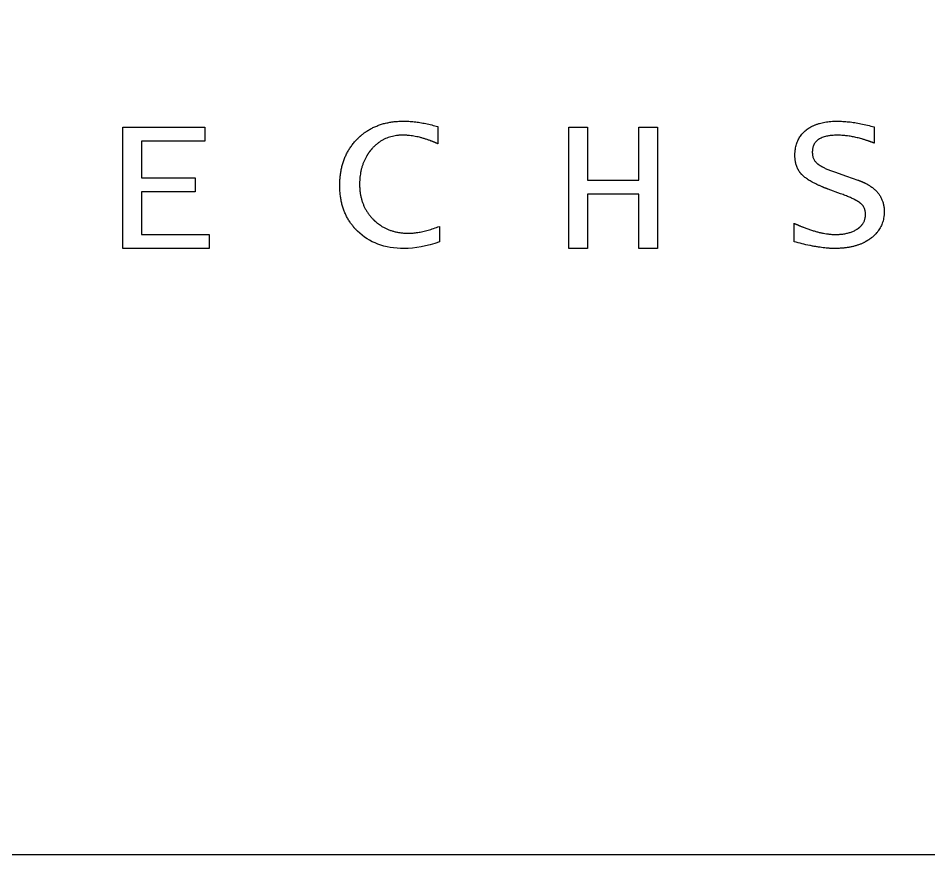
# Model space of a CAD drawing. Header units: millimetres. Extents: x -227 to 223, y -225 to 225.
# Drawn here: x -105.2 to 9.2, y -224.7 to -119.6 of the extents above; entities that cross this region are included whole.
import ezdxf

# ---------------------------------------------------------------- set-up
doc = ezdxf.new("R2010")
doc.units = ezdxf.units.MM
doc.layers.get('0').update_dxf_attribs({"linetype": 'CONTINUOUS'})

msp = doc.modelspace()

# ---------------------------------------------------------------- linework, layer by layer
for p, q in [((-52.47, -133.26), (-52.47, -135.42)), ((2.34, -133.3), (2.34, -135.33)), ((-2.63, -138.95), (-1.13, -139.48)), ((-1.13, -139.48), (0.29, -139.97)), ((-1.88, -141.68), (-3.45, -141.11)), ((-52.27, -145.79), (-52.27, -147.72)), ((-7.71, -147.72), (-7.71, -145.4))]:
    msp.add_line(p, q)
for points in [[(-227.33, 225.31), (222.67, 225.31), (222.67, -224.69), (-227.33, -224.69)], [(-92.05, -148.56), (-92.05, -133.31), (-81.75, -133.31), (-81.75, -135.07), (-89.71, -135.07), (-89.71, -139.69), (-82.96, -139.69), (-82.96, -141.45), (-89.71, -141.45), (-89.71, -146.8), (-81.2, -146.8), (-81.2, -148.56)], [(-36, -148.56), (-36, -133.31), (-33.66, -133.31), (-33.66, -139.98), (-27.21, -139.98), (-27.21, -133.31), (-24.85, -133.31), (-24.85, -148.56), (-27.21, -148.56), (-27.21, -141.74), (-33.66, -141.74), (-33.66, -148.56)]]:
    msp.add_lwpolyline(points, close=True)
for points, knots in [([(-62.57, -134.81), (-62.57, -134.81), (-62.57, -134.81), (-62.57, -134.81), (-62.57, -134.81), (-62.57, -134.81), (-62.57, -134.81), (-62.57, -134.81), (-62.57, -134.81), (-62.57, -134.8), (-62.57, -134.8), (-62.57, -134.8), (-62.57, -134.8), (-62.56, -134.8), (-62.56, -134.8), (-62.56, -134.79), (-62.56, -134.79), (-62.55, -134.78), (-62.55, -134.78), (-62.54, -134.77), (-62.53, -134.77), (-62.53, -134.76), (-62.52, -134.75), (-62.5, -134.74), (-62.49, -134.73), (-62.48, -134.71), (-62.46, -134.69), (-62.43, -134.67), (-62.41, -134.65), (-62.39, -134.62), (-62.36, -134.6), (-62.33, -134.57), (-62.29, -134.54), (-62.24, -134.49), (-62.2, -134.45), (-62.15, -134.41), (-62.08, -134.35), (-62, -134.28), (-61.9, -134.2), (-61.8, -134.12), (-61.7, -134.05), (-61.59, -133.97), (-61.49, -133.9), (-61.35, -133.81), (-61.17, -133.69), (-60.95, -133.56), (-60.73, -133.44), (-60.5, -133.33), (-60.26, -133.23), (-59.94, -133.1), (-59.53, -132.95), (-59.02, -132.81), (-58.49, -132.71), (-58.04, -132.64), (-57.57, -132.6), (-57.19, -132.58), (-56.78, -132.57), (-56.46, -132.58), (-56, -132.59), (-55.41, -132.64), (-54.7, -132.74), (-53.97, -132.87), (-53.22, -133.05), (-52.72, -133.19), (-52.47, -133.26)], [0, 0, 0, 0, 0.000013, 0.000026, 0.000051, 0.000102, 0.000153, 0.000204, 0.000307, 0.000409, 0.000613, 0.000818, 0.001022, 0.001227, 0.001636, 0.002044, 0.002453, 0.00327, 0.004087, 0.004904, 0.005721, 0.006537, 0.00817, 0.009801, 0.011432, 0.013062, 0.016319, 0.019573, 0.022825, 0.026073, 0.029318, 0.032561, 0.039037, 0.045503, 0.051959, 0.058405, 0.064841, 0.077688, 0.090503, 0.103291, 0.116055, 0.128799, 0.141528, 0.154245, 0.179659, 0.205074, 0.230523, 0.256038, 0.281649, 0.307389, 0.359371, 0.412231, 0.466197, 0.521486, 0.549692, 0.607334, 0.63682, 0.67069, 0.704978, 0.774907, 0.846819, 0.920903, 0.997328, 1.076251, 1.076251, 1.076251, 1.076251]), ([(-6.21, -133.7), (-6.21, -133.7), (-6.21, -133.7), (-6.21, -133.7), (-6.21, -133.7), (-6.21, -133.7), (-6.21, -133.7), (-6.21, -133.7), (-6.21, -133.7), (-6.21, -133.7), (-6.21, -133.7), (-6.21, -133.69), (-6.2, -133.69), (-6.2, -133.69), (-6.2, -133.69), (-6.19, -133.69), (-6.19, -133.68), (-6.18, -133.68), (-6.18, -133.67), (-6.17, -133.66), (-6.16, -133.66), (-6.15, -133.65), (-6.14, -133.64), (-6.12, -133.63), (-6.11, -133.62), (-6.09, -133.6), (-6.06, -133.59), (-6.03, -133.56), (-6, -133.54), (-5.97, -133.52), (-5.94, -133.5), (-5.9, -133.47), (-5.85, -133.44), (-5.78, -133.39), (-5.71, -133.36), (-5.65, -133.32), (-5.56, -133.27), (-5.44, -133.21), (-5.3, -133.14), (-5.15, -133.07), (-5, -133.01), (-4.85, -132.96), (-4.69, -132.9), (-4.47, -132.84), (-4.19, -132.76), (-3.84, -132.69), (-3.47, -132.64), (-3.09, -132.6), (-2.69, -132.58), (-2.3, -132.57), (-1.93, -132.58), (-1.46, -132.6), (-0.84, -132.65), (-0.08, -132.75), (0.7, -132.89), (1.51, -133.07), (2.06, -133.22), (2.34, -133.3)], [0, 0, 0, 0, 0.0000146, 0.0000292, 0.0000584, 0.0001169, 0.0001754, 0.0002339, 0.0003508, 0.0004678, 0.0007017, 0.0009357, 0.0011696, 0.0014036, 0.0018716, 0.0023397, 0.0028078, 0.0037443, 0.004681, 0.005618, 0.0065552, 0.0074928, 0.0093687, 0.0112458, 0.0131241, 0.0150037, 0.0187667, 0.0225352, 0.0263094, 0.0300897, 0.0338764, 0.0376698, 0.0452777, 0.0529159, 0.0605868, 0.0682927, 0.076036, 0.0916429, 0.1074258, 0.1234021, 0.1395882, 0.156, 0.1726531, 0.1895618, 0.224199, 0.2600198, 0.2971191, 0.3355822, 0.3754862, 0.4169001, 0.4515391, 0.4869173, 0.559992, 0.6363266, 0.7160906, 0.7994308, 0.8864743, 0.8864743, 0.8864743, 0.8864743]), ([(-6.7, -139.32), (-6.7, -139.32), (-6.7, -139.32), (-6.7, -139.32), (-6.7, -139.32), (-6.7, -139.32), (-6.7, -139.32), (-6.7, -139.32), (-6.7, -139.32), (-6.7, -139.32), (-6.7, -139.32), (-6.71, -139.32), (-6.71, -139.32), (-6.71, -139.31), (-6.71, -139.31), (-6.71, -139.31), (-6.72, -139.3), (-6.72, -139.3), (-6.73, -139.29), (-6.73, -139.29), (-6.74, -139.28), (-6.75, -139.27), (-6.76, -139.26), (-6.76, -139.26), (-6.78, -139.24), (-6.79, -139.23), (-6.81, -139.21), (-6.83, -139.19), (-6.84, -139.17), (-6.86, -139.15), (-6.88, -139.12), (-6.91, -139.09), (-6.94, -139.04), (-6.98, -139), (-7.01, -138.96), (-7.05, -138.9), (-7.1, -138.83), (-7.15, -138.74), (-7.2, -138.65), (-7.25, -138.55), (-7.3, -138.46), (-7.34, -138.36), (-7.39, -138.22), (-7.45, -138.05), (-7.51, -137.83), (-7.55, -137.61), (-7.58, -137.42), (-7.59, -137.26), (-7.6, -137.14), (-7.61, -137.03), (-7.61, -136.95), (-7.61, -136.88), (-7.61, -136.8), (-7.61, -136.69), (-7.6, -136.55), (-7.59, -136.39), (-7.56, -136.18), (-7.52, -135.92), (-7.46, -135.62), (-7.37, -135.34), (-7.26, -135.06), (-7.14, -134.8), (-6.99, -134.56), (-6.83, -134.32), (-6.64, -134.1), (-6.44, -133.89), (-6.29, -133.76), (-6.21, -133.7)], [0, 0, 0, 0, 0.0000209, 0.0000419, 0.0000837, 0.0001256, 0.0001675, 0.0002512, 0.000335, 0.0005025, 0.0006699, 0.0008374, 0.0010048, 0.0013396, 0.0016744, 0.002009, 0.0026782, 0.0033471, 0.0040157, 0.0046841, 0.0053522, 0.0066877, 0.0080222, 0.0093558, 0.0106884, 0.013351, 0.0160103, 0.0186663, 0.0213193, 0.0239695, 0.0266172, 0.0319055, 0.037186, 0.0424603, 0.0477302, 0.0529972, 0.0635292, 0.07407, 0.0846334, 0.0952325, 0.1058807, 0.1165911, 0.1273766, 0.1492201, 0.171512, 0.1943442, 0.2178027, 0.229793, 0.2419692, 0.25434, 0.2606013, 0.2669143, 0.2754444, 0.2838959, 0.3005702, 0.3169524, 0.3330583, 0.3645041, 0.3950534, 0.4248611, 0.4540931, 0.4829253, 0.5115403, 0.5401251, 0.5688665, 0.5979482, 0.6275473, 0.6275473, 0.6275473, 0.6275473]), ([(-62.56, -146.38), (-62.56, -146.38), (-62.56, -146.38), (-62.56, -146.38), (-62.56, -146.38), (-62.56, -146.38), (-62.56, -146.38), (-62.56, -146.38), (-62.56, -146.38), (-62.57, -146.37), (-62.57, -146.37), (-62.57, -146.37), (-62.57, -146.37), (-62.57, -146.37), (-62.57, -146.37), (-62.58, -146.36), (-62.58, -146.36), (-62.58, -146.35), (-62.59, -146.35), (-62.6, -146.34), (-62.6, -146.34), (-62.61, -146.33), (-62.62, -146.32), (-62.63, -146.31), (-62.64, -146.3), (-62.66, -146.28), (-62.68, -146.26), (-62.7, -146.24), (-62.72, -146.22), (-62.74, -146.19), (-62.77, -146.17), (-62.79, -146.14), (-62.83, -146.1), (-62.87, -146.05), (-62.92, -146.01), (-62.96, -145.96), (-63.01, -145.89), (-63.08, -145.81), (-63.16, -145.71), (-63.24, -145.61), (-63.32, -145.51), (-63.39, -145.41), (-63.46, -145.31), (-63.56, -145.17), (-63.67, -144.99), (-63.8, -144.77), (-63.92, -144.55), (-64.03, -144.32), (-64.13, -144.09), (-64.26, -143.78), (-64.41, -143.37), (-64.54, -142.86), (-64.65, -142.33), (-64.73, -141.79), (-64.77, -141.32), (-64.78, -140.94), (-64.79, -140.64), (-64.78, -140.35), (-64.77, -139.96), (-64.73, -139.49), (-64.65, -138.93), (-64.55, -138.4), (-64.41, -137.88), (-64.24, -137.38), (-64.04, -136.91), (-63.81, -136.45), (-63.55, -136.01), (-63.25, -135.59), (-62.93, -135.18), (-62.7, -134.93), (-62.57, -134.81)], [0, 0, 0, 0, 0.000013, 0.000025, 0.000051, 0.000101, 0.000152, 0.000203, 0.000304, 0.000405, 0.000608, 0.00081, 0.001013, 0.001215, 0.00162, 0.002025, 0.00243, 0.003239, 0.004048, 0.004857, 0.005666, 0.006475, 0.008092, 0.009708, 0.011323, 0.012937, 0.016163, 0.019387, 0.022607, 0.025824, 0.029038, 0.03225, 0.038665, 0.045069, 0.051464, 0.057848, 0.064224, 0.076949, 0.089644, 0.102312, 0.114957, 0.127584, 0.140196, 0.152798, 0.177984, 0.203177, 0.228409, 0.253712, 0.279118, 0.304659, 0.356262, 0.408773, 0.462421, 0.517422, 0.573978, 0.6029, 0.632279, 0.662066, 0.6914, 0.748787, 0.804624, 0.859106, 0.91244, 0.964849, 1.016567, 1.067837, 1.11891, 1.170038, 1.221472, 1.273459, 1.273459, 1.273459, 1.273459]), ([(-52.47, -135.42), (-52.47, -135.42), (-52.47, -135.42), (-52.47, -135.42), (-52.47, -135.41), (-52.48, -135.41), (-52.48, -135.41), (-52.48, -135.41), (-52.48, -135.41), (-52.49, -135.41), (-52.49, -135.41), (-52.5, -135.4), (-52.5, -135.4), (-52.51, -135.4), (-52.52, -135.39), (-52.53, -135.39), (-52.55, -135.38), (-52.57, -135.37), (-52.59, -135.36), (-52.62, -135.35), (-52.64, -135.34), (-52.68, -135.32), (-52.72, -135.31), (-52.77, -135.28), (-52.81, -135.26), (-52.86, -135.24), (-52.91, -135.22), (-52.98, -135.2), (-53.06, -135.16), (-53.15, -135.12), (-53.25, -135.08), (-53.34, -135.05), (-53.47, -135), (-53.63, -134.94), (-53.82, -134.88), (-54.01, -134.81), (-54.19, -134.76), (-54.44, -134.68), (-54.75, -134.6), (-55.11, -134.52), (-55.47, -134.45), (-55.83, -134.4), (-56.12, -134.37), (-56.35, -134.35), (-56.53, -134.34), (-56.67, -134.33), (-56.78, -134.33), (-56.87, -134.33), (-56.97, -134.33), (-57.1, -134.34), (-57.26, -134.34), (-57.45, -134.36), (-57.7, -134.39), (-58, -134.44), (-58.35, -134.52), (-58.7, -134.63), (-59.03, -134.76), (-59.35, -134.92), (-59.66, -135.1), (-59.95, -135.31), (-60.24, -135.54), (-60.51, -135.79), (-60.68, -135.97), (-60.76, -136.07)], [0, 0, 0, 0, 0.0000422, 0.0000844, 0.0001687, 0.0003375, 0.0005062, 0.0006749, 0.0010123, 0.0013497, 0.0020241, 0.0026983, 0.0033723, 0.004046, 0.0053927, 0.0067383, 0.008083, 0.0107694, 0.0134517, 0.0161301, 0.0188045, 0.021475, 0.0268041, 0.0321174, 0.0374151, 0.0426972, 0.0479637, 0.0532148, 0.0636709, 0.0740661, 0.0844009, 0.0946759, 0.1048918, 0.1251485, 0.1451762, 0.1649801, 0.1845659, 0.203939, 0.2420693, 0.2794213, 0.3160469, 0.352001, 0.3873416, 0.4048017, 0.4221316, 0.4393394, 0.4479001, 0.4564335, 0.4662604, 0.4760169, 0.495327, 0.5143843, 0.5332092, 0.5702416, 0.6066079, 0.6424958, 0.6781004, 0.7136212, 0.7492589, 0.7852119, 0.8216732, 0.8588275, 0.8968493, 0.8968493, 0.8968493, 0.8968493]), ([(2.34, -135.33), (2.34, -135.33), (2.34, -135.33), (2.34, -135.33), (2.34, -135.33), (2.34, -135.33), (2.34, -135.33), (2.34, -135.33), (2.34, -135.33), (2.33, -135.33), (2.33, -135.32), (2.32, -135.32), (2.32, -135.32), (2.31, -135.32), (2.3, -135.32), (2.29, -135.31), (2.28, -135.31), (2.27, -135.3), (2.26, -135.3), (2.24, -135.29), (2.22, -135.28), (2.2, -135.28), (2.18, -135.27), (2.14, -135.25), (2.1, -135.24), (2.06, -135.22), (2.02, -135.21), (1.98, -135.2), (1.93, -135.18), (1.86, -135.15), (1.79, -135.12), (1.71, -135.1), (1.63, -135.07), (1.53, -135.03), (1.4, -134.99), (1.24, -134.94), (1.09, -134.89), (0.94, -134.85), (0.74, -134.79), (0.49, -134.72), (0.2, -134.65), (-0.09, -134.58), (-0.38, -134.52), (-0.61, -134.48), (-0.89, -134.44), (-1.16, -134.4), (-1.47, -134.37), (-1.73, -134.35), (-1.95, -134.34), (-2.12, -134.33), (-2.24, -134.33), (-2.34, -134.33), (-2.47, -134.34), (-2.69, -134.34), (-2.93, -134.36), (-3.19, -134.39), (-3.4, -134.42), (-3.65, -134.47), (-3.92, -134.54), (-4.18, -134.63), (-4.41, -134.74), (-4.63, -134.86), (-4.81, -135), (-4.98, -135.16), (-5.12, -135.34), (-5.23, -135.53), (-5.32, -135.75), (-5.37, -135.93), (-5.39, -136.09), (-5.41, -136.21), (-5.42, -136.32), (-5.42, -136.4), (-5.42, -136.47), (-5.42, -136.52), (-5.42, -136.6), (-5.41, -136.68), (-5.4, -136.78), (-5.38, -136.92), (-5.34, -137.07), (-5.28, -137.25), (-5.19, -137.42), (-5.09, -137.58), (-4.97, -137.73), (-4.87, -137.82), (-4.83, -137.87)], [0, 0, 0, 0, 0.000034, 0.000067, 0.000135, 0.00027, 0.000405, 0.00054, 0.00081, 0.00108, 0.00162, 0.00216, 0.002699, 0.003239, 0.004317, 0.005395, 0.006472, 0.007548, 0.008623, 0.010772, 0.012919, 0.015062, 0.017203, 0.021477, 0.02574, 0.029992, 0.034233, 0.038464, 0.042684, 0.051091, 0.059456, 0.067778, 0.076058, 0.084296, 0.100645, 0.116827, 0.132844, 0.148697, 0.164387, 0.195286, 0.225555, 0.255206, 0.284255, 0.312717, 0.326733, 0.367947, 0.394753, 0.421045, 0.446845, 0.459567, 0.472175, 0.482024, 0.491719, 0.510652, 0.546724, 0.563889, 0.588583, 0.612061, 0.641576, 0.669209, 0.695169, 0.719706, 0.743119, 0.765749, 0.787974, 0.81019, 0.832798, 0.856174, 0.868264, 0.880671, 0.893431, 0.899954, 0.906578, 0.911982, 0.91732, 0.927808, 0.938066, 0.948119, 0.967709, 0.986811, 1.005667, 1.02453, 1.043647, 1.063256, 1.063256, 1.063256, 1.063256]), ([(-60.76, -136.07), (-60.76, -136.07), (-60.76, -136.07), (-60.76, -136.07), (-60.77, -136.07), (-60.77, -136.07), (-60.77, -136.07), (-60.77, -136.07), (-60.77, -136.07), (-60.77, -136.07), (-60.77, -136.08), (-60.77, -136.08), (-60.77, -136.08), (-60.78, -136.08), (-60.78, -136.09), (-60.78, -136.09), (-60.79, -136.1), (-60.8, -136.11), (-60.8, -136.11), (-60.81, -136.12), (-60.82, -136.13), (-60.83, -136.14), (-60.84, -136.16), (-60.86, -136.18), (-60.87, -136.2), (-60.89, -136.22), (-60.9, -136.23), (-60.92, -136.26), (-60.95, -136.29), (-60.98, -136.33), (-61.01, -136.36), (-61.04, -136.4), (-61.08, -136.45), (-61.12, -136.52), (-61.18, -136.59), (-61.23, -136.67), (-61.28, -136.75), (-61.33, -136.83), (-61.38, -136.91), (-61.45, -137.02), (-61.53, -137.16), (-61.61, -137.33), (-61.7, -137.5), (-61.77, -137.68), (-61.84, -137.86), (-61.93, -138.1), (-62.03, -138.42), (-62.13, -138.81), (-62.2, -139.21), (-62.24, -139.55), (-62.27, -139.83), (-62.28, -140.05), (-62.29, -140.23), (-62.29, -140.38), (-62.29, -140.49), (-62.29, -140.6), (-62.29, -140.75), (-62.28, -140.93), (-62.26, -141.15), (-62.24, -141.43), (-62.19, -141.78), (-62.1, -142.18), (-62, -142.58), (-61.86, -142.95), (-61.71, -143.32), (-61.53, -143.67), (-61.32, -144), (-61.1, -144.32), (-60.84, -144.63), (-60.66, -144.83), (-60.57, -144.92)], [0, 0, 0, 0, 0.0000188, 0.0000376, 0.0000752, 0.0001504, 0.0002257, 0.0003009, 0.0004513, 0.0006018, 0.0009027, 0.0012035, 0.0015043, 0.0018051, 0.0024066, 0.003008, 0.0036093, 0.0048117, 0.0060136, 0.0072151, 0.0084163, 0.0096171, 0.0120176, 0.0144166, 0.0168143, 0.0192106, 0.0216055, 0.0239992, 0.0287829, 0.0335619, 0.0383365, 0.0431072, 0.0478741, 0.0573981, 0.0669112, 0.0764159, 0.0859148, 0.0954105, 0.1049056, 0.1144027, 0.1334125, 0.1524611, 0.1715691, 0.1907567, 0.2100438, 0.2294503, 0.2686933, 0.3086398, 0.3494309, 0.3911992, 0.4124906, 0.4340716, 0.4559563, 0.4670169, 0.4781584, 0.489424, 0.5006051, 0.5227213, 0.5445246, 0.5660329, 0.6082349, 0.6494893, 0.6899644, 0.7298379, 0.7692952, 0.8085273, 0.8477279, 0.8870911, 0.9268079, 0.9670641, 0.9670641, 0.9670641, 0.9670641]), ([(-4.83, -137.87), (-4.83, -137.87), (-4.82, -137.87), (-4.82, -137.87), (-4.82, -137.87), (-4.82, -137.87), (-4.82, -137.87), (-4.82, -137.87), (-4.82, -137.87), (-4.82, -137.87), (-4.81, -137.88), (-4.81, -137.88), (-4.81, -137.88), (-4.8, -137.89), (-4.79, -137.89), (-4.79, -137.9), (-4.77, -137.91), (-4.76, -137.92), (-4.75, -137.93), (-4.73, -137.94), (-4.71, -137.96), (-4.69, -137.98), (-4.66, -138), (-4.63, -138.02), (-4.59, -138.05), (-4.53, -138.09), (-4.47, -138.13), (-4.39, -138.18), (-4.32, -138.22), (-4.24, -138.27), (-4.13, -138.33), (-3.98, -138.41), (-3.79, -138.5), (-3.58, -138.59), (-3.36, -138.68), (-3.13, -138.77), (-2.88, -138.86), (-2.71, -138.92), (-2.63, -138.95)], [0, 0, 0, 0, 0.0000516, 0.0001033, 0.0002066, 0.00031, 0.0004135, 0.0006206, 0.000828, 0.0012436, 0.0016603, 0.002078, 0.0024969, 0.0033378, 0.004183, 0.0050325, 0.0067446, 0.0084742, 0.0102214, 0.0119863, 0.013769, 0.017388, 0.0210792, 0.0248433, 0.0286808, 0.0365785, 0.0447767, 0.0532793, 0.0620896, 0.0712106, 0.0806451, 0.1004634, 0.1215617, 0.1439535, 0.1676499, 0.1926597, 0.2189905, 0.2466485, 0.2466485, 0.2466485, 0.2466485]), ([(-3.45, -141.11), (-3.45, -141.11), (-3.45, -141.11), (-3.45, -141.11), (-3.45, -141.11), (-3.45, -141.11), (-3.46, -141.1), (-3.46, -141.1), (-3.46, -141.1), (-3.47, -141.1), (-3.48, -141.09), (-3.49, -141.09), (-3.51, -141.09), (-3.52, -141.08), (-3.54, -141.07), (-3.57, -141.06), (-3.6, -141.05), (-3.64, -141.04), (-3.69, -141.02), (-3.73, -141), (-3.78, -140.98), (-3.84, -140.96), (-3.92, -140.93), (-4.01, -140.89), (-4.1, -140.85), (-4.22, -140.8), (-4.36, -140.74), (-4.53, -140.67), (-4.69, -140.6), (-4.9, -140.5), (-5.14, -140.38), (-5.43, -140.23), (-5.69, -140.08), (-5.93, -139.93), (-6.15, -139.78), (-6.35, -139.63), (-6.54, -139.48), (-6.65, -139.38), (-6.7, -139.32)], [0, 0, 0, 0, 0.0000813, 0.0001627, 0.0003253, 0.0006506, 0.0009757, 0.0013008, 0.0019505, 0.0025998, 0.0038969, 0.0051923, 0.0064859, 0.0077777, 0.0103558, 0.0129267, 0.0154903, 0.020596, 0.0256729, 0.0307211, 0.0357404, 0.0407311, 0.0506264, 0.0604072, 0.0700739, 0.0796267, 0.0983918, 0.1167054, 0.13457, 0.1519887, 0.1855007, 0.2172704, 0.247331, 0.2757216, 0.3024881, 0.3276849, 0.3513773, 0.3736431, 0.3736431, 0.3736431, 0.3736431]), ([(0.29, -139.97), (0.29, -139.97), (0.29, -139.97), (0.3, -139.97), (0.3, -139.97), (0.3, -139.97), (0.3, -139.97), (0.3, -139.97), (0.3, -139.97), (0.3, -139.97), (0.3, -139.97), (0.3, -139.97), (0.31, -139.97), (0.31, -139.97), (0.31, -139.97), (0.32, -139.98), (0.32, -139.98), (0.33, -139.98), (0.34, -139.98), (0.35, -139.99), (0.35, -139.99), (0.37, -139.99), (0.38, -140), (0.4, -140), (0.41, -140.01), (0.44, -140.02), (0.47, -140.03), (0.5, -140.04), (0.53, -140.05), (0.57, -140.07), (0.6, -140.08), (0.64, -140.1), (0.7, -140.12), (0.76, -140.15), (0.82, -140.17), (0.89, -140.2), (0.97, -140.24), (1.07, -140.28), (1.19, -140.34), (1.31, -140.4), (1.42, -140.46), (1.53, -140.52), (1.64, -140.58), (1.78, -140.67), (1.95, -140.78), (2.14, -140.92), (2.32, -141.06), (2.48, -141.21), (2.64, -141.37), (2.78, -141.53), (2.92, -141.7), (3.04, -141.87), (3.15, -142.05), (3.25, -142.24), (3.33, -142.43), (3.41, -142.62), (3.47, -142.82), (3.52, -143.03), (3.56, -143.24), (3.59, -143.46), (3.61, -143.65), (3.61, -143.8), (3.61, -143.9), (3.61, -144), (3.61, -144.11), (3.6, -144.26), (3.59, -144.43), (3.56, -144.65), (3.51, -144.92), (3.43, -145.23), (3.32, -145.53), (3.19, -145.82), (3.04, -146.09), (2.89, -146.31), (2.76, -146.48), (2.63, -146.65), (2.44, -146.85), (2.19, -147.08), (2.01, -147.23), (1.92, -147.29)], [0, 0, 0, 0, 0.0000142, 0.0000285, 0.0000571, 0.0001143, 0.0001715, 0.0002287, 0.0003431, 0.0004574, 0.0006861, 0.0009147, 0.0011432, 0.0013717, 0.0018285, 0.0022851, 0.0027415, 0.0036536, 0.0045648, 0.0054752, 0.0063847, 0.0072933, 0.0091079, 0.010919, 0.0127267, 0.0145308, 0.0181289, 0.0217131, 0.0252837, 0.0288406, 0.032384, 0.0359138, 0.0429331, 0.049899, 0.0568121, 0.0636729, 0.0704819, 0.0839467, 0.0972111, 0.1102798, 0.1231579, 0.1358505, 0.148363, 0.1607011, 0.1848764, 0.208428, 0.2314104, 0.253882, 0.2759055, 0.2975474, 0.3188778, 0.33997, 0.3608998, 0.3817449, 0.4025837, 0.423495, 0.4445566, 0.4658449, 0.4874336, 0.5093938, 0.5317928, 0.5431777, 0.5546959, 0.563483, 0.5721986, 0.5894251, 0.6063969, 0.623136, 0.6560026, 0.6882241, 0.7200056, 0.7515609, 0.7831086, 0.8148672, 0.8308961, 0.8470575, 0.8798726, 0.9135134, 0.9481603, 0.9481603, 0.9481603, 0.9481603]), ([(0.65, -142.89), (0.65, -142.89), (0.65, -142.89), (0.65, -142.89), (0.65, -142.89), (0.65, -142.89), (0.64, -142.89), (0.64, -142.88), (0.64, -142.88), (0.64, -142.88), (0.63, -142.88), (0.63, -142.88), (0.63, -142.87), (0.62, -142.87), (0.61, -142.86), (0.61, -142.85), (0.59, -142.85), (0.58, -142.83), (0.57, -142.82), (0.55, -142.81), (0.53, -142.8), (0.51, -142.78), (0.47, -142.76), (0.44, -142.74), (0.39, -142.71), (0.33, -142.67), (0.26, -142.62), (0.18, -142.57), (0.09, -142.53), (0, -142.48), (-0.12, -142.41), (-0.3, -142.33), (-0.52, -142.23), (-0.75, -142.12), (-1.01, -142.01), (-1.28, -141.9), (-1.57, -141.79), (-1.78, -141.71), (-1.88, -141.68)], [0, 0, 0, 0, 0.000052, 0.0001041, 0.0002083, 0.0003127, 0.0004171, 0.0006262, 0.0008357, 0.0012558, 0.0016774, 0.0021005, 0.0025252, 0.003379, 0.0042389, 0.005105, 0.0068554, 0.0086303, 0.01043, 0.0122545, 0.0141039, 0.0178779, 0.0217527, 0.0257292, 0.0298079, 0.0382747, 0.0471578, 0.0564612, 0.0661886, 0.0763432, 0.0869278, 0.1093964, 0.133613, 0.1595924, 0.1873472, 0.2168885, 0.2482258, 0.281368, 0.281368, 0.281368, 0.281368]), ([(0.23, -146.12), (0.23, -146.12), (0.23, -146.12), (0.23, -146.12), (0.23, -146.12), (0.23, -146.12), (0.23, -146.12), (0.23, -146.12), (0.23, -146.12), (0.23, -146.12), (0.23, -146.11), (0.23, -146.11), (0.23, -146.11), (0.24, -146.11), (0.24, -146.11), (0.24, -146.11), (0.25, -146.1), (0.25, -146.1), (0.26, -146.1), (0.26, -146.09), (0.27, -146.09), (0.28, -146.08), (0.29, -146.07), (0.3, -146.07), (0.31, -146.06), (0.33, -146.05), (0.35, -146.03), (0.37, -146.02), (0.39, -146), (0.41, -145.99), (0.44, -145.96), (0.47, -145.94), (0.51, -145.91), (0.54, -145.88), (0.58, -145.84), (0.62, -145.8), (0.68, -145.75), (0.74, -145.68), (0.8, -145.61), (0.86, -145.54), (0.93, -145.44), (1, -145.32), (1.08, -145.16), (1.15, -145), (1.2, -144.83), (1.23, -144.65), (1.26, -144.47), (1.26, -144.3), (1.26, -144.14), (1.24, -144), (1.22, -143.87), (1.19, -143.74), (1.16, -143.61), (1.11, -143.49), (1.05, -143.38), (0.99, -143.27), (0.92, -143.17), (0.84, -143.07), (0.75, -142.97), (0.68, -142.92), (0.65, -142.89)], [0, 0, 0, 0, 0.0000202, 0.0000404, 0.0000808, 0.0001213, 0.0001617, 0.0002425, 0.0003234, 0.000485, 0.0006466, 0.0008081, 0.0009695, 0.0012923, 0.0016149, 0.0019372, 0.0025813, 0.0032246, 0.003867, 0.0045087, 0.0051495, 0.0064287, 0.0077048, 0.0089776, 0.0102473, 0.0127771, 0.0152946, 0.0177999, 0.0202931, 0.0227744, 0.0252441, 0.0301492, 0.03501, 0.0398281, 0.0446053, 0.0493433, 0.0587081, 0.0679377, 0.0770474, 0.0860533, 0.094972, 0.1126123, 0.1301139, 0.1476225, 0.1652837, 0.1832403, 0.2016281, 0.2205745, 0.23494, 0.2488641, 0.2624009, 0.2756097, 0.2885552, 0.3013066, 0.3139368, 0.3265217, 0.3391384, 0.3518642, 0.3647751, 0.3779443, 0.3779443, 0.3779443, 0.3779443]), ([(-60.57, -144.92), (-60.57, -144.92), (-60.57, -144.92), (-60.57, -144.92), (-60.57, -144.92), (-60.56, -144.92), (-60.56, -144.92), (-60.56, -144.92), (-60.56, -144.92), (-60.56, -144.93), (-60.56, -144.93), (-60.56, -144.93), (-60.55, -144.93), (-60.55, -144.94), (-60.55, -144.94), (-60.54, -144.94), (-60.54, -144.95), (-60.53, -144.95), (-60.53, -144.96), (-60.52, -144.97), (-60.51, -144.97), (-60.5, -144.98), (-60.49, -145), (-60.48, -145.01), (-60.46, -145.03), (-60.44, -145.04), (-60.42, -145.06), (-60.4, -145.08), (-60.38, -145.1), (-60.35, -145.13), (-60.31, -145.16), (-60.27, -145.2), (-60.23, -145.23), (-60.18, -145.27), (-60.12, -145.33), (-60.04, -145.39), (-59.96, -145.45), (-59.89, -145.51), (-59.81, -145.56), (-59.72, -145.62), (-59.62, -145.69), (-59.48, -145.78), (-59.31, -145.88), (-59.14, -145.97), (-58.96, -146.06), (-58.78, -146.14), (-58.54, -146.24), (-58.22, -146.35), (-57.83, -146.46), (-57.42, -146.54), (-57.08, -146.59), (-56.79, -146.62), (-56.58, -146.63), (-56.39, -146.64), (-56.24, -146.64), (-56.15, -146.65), (-56.06, -146.65), (-55.97, -146.64), (-55.85, -146.64), (-55.71, -146.63), (-55.52, -146.62), (-55.27, -146.59), (-54.97, -146.55), (-54.66, -146.5), (-54.34, -146.43), (-54.02, -146.36), (-53.56, -146.23), (-52.98, -146.05), (-52.51, -145.88), (-52.27, -145.79)], [0, 0, 0, 0, 0.0000198, 0.0000396, 0.0000793, 0.0001585, 0.0002378, 0.0003171, 0.0004756, 0.0006341, 0.0009511, 0.0012681, 0.001585, 0.0019019, 0.0025356, 0.003169, 0.0038023, 0.0044354, 0.0050684, 0.0063337, 0.0075985, 0.0088625, 0.0101259, 0.0126507, 0.0151729, 0.0176925, 0.0202097, 0.0227244, 0.0252367, 0.0302542, 0.0352625, 0.0402621, 0.0452533, 0.0502364, 0.0601797, 0.0700951, 0.0799854, 0.0898537, 0.0997028, 0.1095358, 0.1193556, 0.1389671, 0.1585622, 0.1781652, 0.1978004, 0.2174919, 0.2372638, 0.2771375, 0.3176129, 0.3588675, 0.4010696, 0.4225779, 0.4443812, 0.4664974, 0.4776784, 0.4889441, 0.4957907, 0.5026899, 0.5166484, 0.5308256, 0.5452268, 0.5747204, 0.6051689, 0.636607, 0.6690662, 0.702575, 0.7371593, 0.8096407, 0.8866805, 0.8866805, 0.8866805, 0.8866805]), ([(-52.27, -147.72), (-53.84, -148.28), (-55.32, -148.56), (-56.7, -148.56), (-59.13, -148.56), (-61.08, -147.83), (-62.56, -146.38)], [0, 0, 0, 0, 0.0714286, 0.0714286, 0.0714286, 0.1428571, 0.1428571, 0.1428571, 0.1428571]), ([(-7.71, -145.4), (-7.71, -145.4), (-7.71, -145.4), (-7.71, -145.4), (-7.71, -145.4), (-7.71, -145.4), (-7.71, -145.4), (-7.71, -145.4), (-7.7, -145.4), (-7.7, -145.4), (-7.69, -145.41), (-7.68, -145.41), (-7.67, -145.41), (-7.66, -145.42), (-7.65, -145.43), (-7.63, -145.43), (-7.62, -145.44), (-7.6, -145.45), (-7.58, -145.46), (-7.55, -145.47), (-7.52, -145.48), (-7.49, -145.5), (-7.45, -145.52), (-7.39, -145.54), (-7.33, -145.57), (-7.27, -145.59), (-7.2, -145.62), (-7.14, -145.65), (-7.06, -145.68), (-6.95, -145.73), (-6.83, -145.78), (-6.71, -145.83), (-6.58, -145.87), (-6.42, -145.94), (-6.22, -146.01), (-5.99, -146.1), (-5.76, -146.18), (-5.53, -146.25), (-5.23, -146.35), (-4.87, -146.45), (-4.45, -146.56), (-4.04, -146.65), (-3.71, -146.7), (-3.45, -146.74), (-3.26, -146.76), (-3.08, -146.78), (-2.9, -146.79), (-2.75, -146.8), (-2.63, -146.8), (-2.55, -146.8), (-2.47, -146.8), (-2.38, -146.8), (-2.26, -146.8), (-2.12, -146.79), (-1.94, -146.78), (-1.72, -146.76), (-1.47, -146.73), (-1.22, -146.68), (-0.91, -146.62), (-0.55, -146.51), (-0.2, -146.36), (0.05, -146.23), (0.17, -146.16), (0.23, -146.12)], [0, 0, 0, 0, 0.0000556, 0.0001112, 0.0002225, 0.000445, 0.0006674, 0.0008898, 0.0013346, 0.0017792, 0.0026681, 0.0035564, 0.0044442, 0.0053314, 0.0071044, 0.0088753, 0.0106441, 0.0124108, 0.0141754, 0.0176983, 0.0212129, 0.0247192, 0.0282171, 0.0351878, 0.0421253, 0.0490295, 0.0559005, 0.0627384, 0.0695431, 0.0830535, 0.0964322, 0.1096796, 0.1227961, 0.1357823, 0.1613654, 0.1864332, 0.2109899, 0.2350402, 0.2585891, 0.3042022, 0.3478768, 0.3896654, 0.4296281, 0.448947, 0.467836, 0.4863051, 0.5043651, 0.5220278, 0.5307142, 0.5393059, 0.5465266, 0.5536856, 0.5678202, 0.5817142, 0.5953725, 0.6220006, 0.6477485, 0.6726631, 0.6967959, 0.742931, 0.7866777, 0.8078473, 0.8286483, 0.8286483, 0.8286483, 0.8286483]), ([(1.92, -147.29), (1.92, -147.29), (1.92, -147.29), (1.92, -147.29), (1.92, -147.29), (1.92, -147.3), (1.92, -147.3), (1.92, -147.3), (1.92, -147.3), (1.92, -147.3), (1.91, -147.3), (1.91, -147.3), (1.91, -147.3), (1.91, -147.3), (1.9, -147.31), (1.9, -147.31), (1.89, -147.32), (1.89, -147.32), (1.88, -147.33), (1.87, -147.33), (1.86, -147.34), (1.85, -147.35), (1.83, -147.36), (1.81, -147.37), (1.8, -147.39), (1.77, -147.4), (1.74, -147.42), (1.7, -147.45), (1.67, -147.47), (1.63, -147.5), (1.59, -147.52), (1.54, -147.55), (1.48, -147.59), (1.4, -147.64), (1.32, -147.68), (1.24, -147.72), (1.16, -147.77), (1.08, -147.81), (0.97, -147.86), (0.83, -147.93), (0.66, -148), (0.49, -148.07), (0.31, -148.13), (0.13, -148.19), (-0.12, -148.26), (-0.45, -148.34), (-0.85, -148.42), (-1.27, -148.48), (-1.63, -148.52), (-1.92, -148.54), (-2.15, -148.55), (-2.34, -148.56), (-2.5, -148.56), (-2.6, -148.56), (-2.7, -148.56), (-2.81, -148.56), (-2.95, -148.55), (-3.13, -148.55), (-3.37, -148.53), (-3.68, -148.51), (-4.06, -148.47), (-4.46, -148.41), (-4.88, -148.35), (-5.31, -148.27), (-5.92, -148.15), (-6.73, -147.97), (-7.38, -147.81), (-7.71, -147.72)], [0, 0, 0, 0, 0.0000172, 0.0000344, 0.0000689, 0.0001378, 0.0002068, 0.0002757, 0.0004136, 0.0005515, 0.0008273, 0.0011031, 0.0013789, 0.0016547, 0.0022064, 0.0027582, 0.00331, 0.0044137, 0.0055177, 0.0066219, 0.0077264, 0.0088311, 0.0110412, 0.0132523, 0.0154645, 0.0176777, 0.0221077, 0.0265424, 0.0309823, 0.0354276, 0.0398786, 0.0443356, 0.0532689, 0.0622299, 0.0712209, 0.0802445, 0.0893028, 0.0983982, 0.1075329, 0.1259289, 0.1445089, 0.1632901, 0.1822892, 0.2015221, 0.2210045, 0.2607734, 0.3017124, 0.3439251, 0.3875066, 0.4098392, 0.4325458, 0.4556359, 0.4673278, 0.4791191, 0.4873843, 0.4957506, 0.5127886, 0.5302377, 0.5481024, 0.5850934, 0.6237919, 0.6642236, 0.7064114, 0.7503752, 0.7961329, 0.8930888, 0.9973922, 0.9973922, 0.9973922, 0.9973922])]:
    msp.add_open_spline(points, degree=3, knots=knots)

doc.saveas('drawing.dxf')
